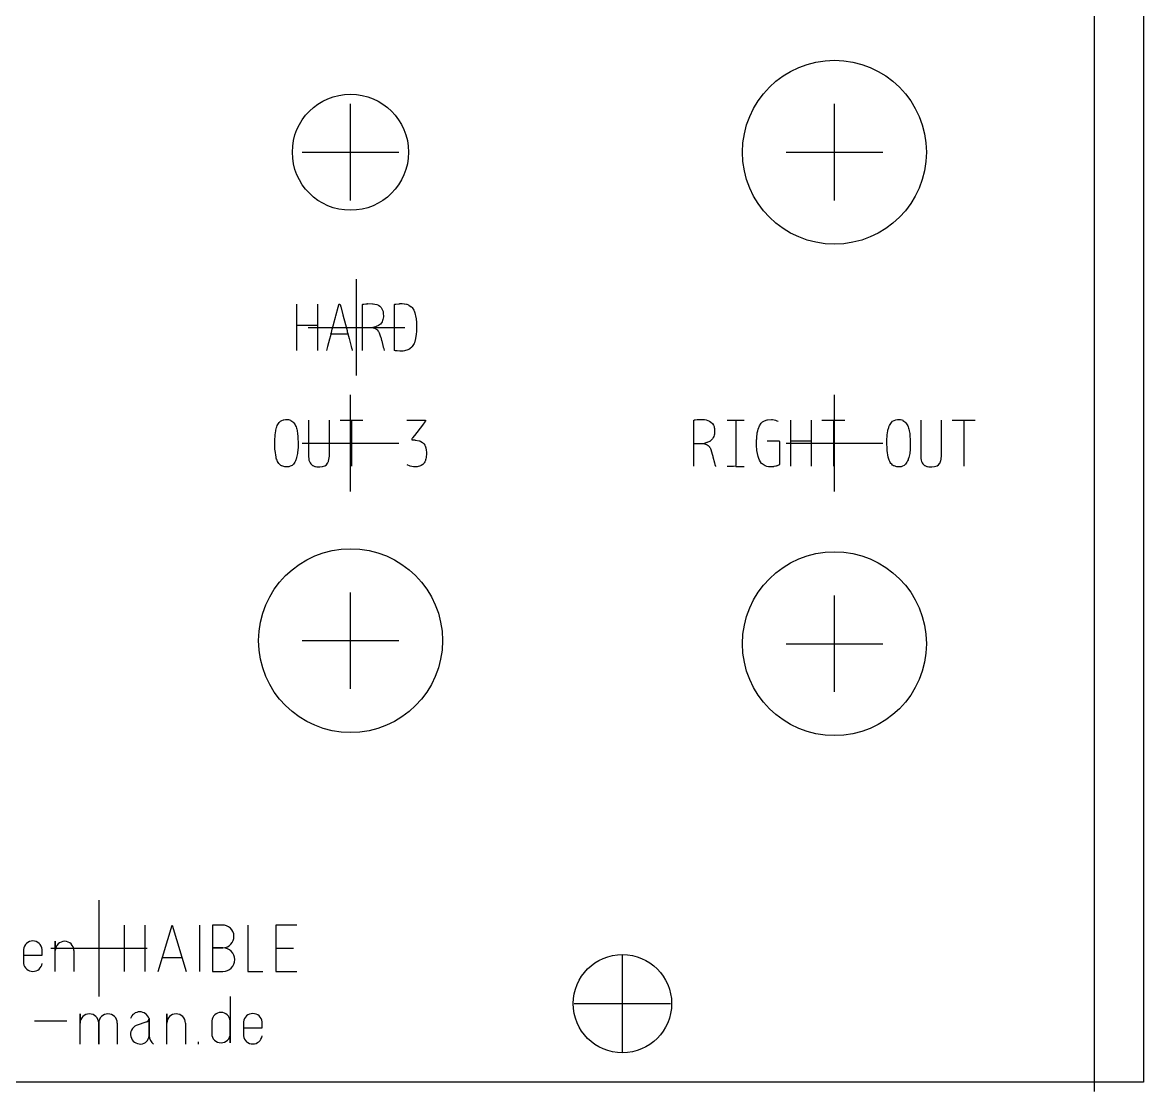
# Model space of a CAD drawing. Header units: inches. Extents: x -0.1 to 4.24, y -0.1 to 8.77.
# Drawn here: x 1.96 to 4.24, y -0.019 to 2.156 of the extents above; entities that cross this region are included whole.
import ezdxf

# ---------------------------------------------------------------- set-up
doc = ezdxf.new("R2010")
doc.units = ezdxf.units.IN
doc.header["$MEASUREMENT"] = 0
for name, color, linetype in [('Bezugspunkte', 1, 'CONTINUOUS'), ('Gravur', 7, 'CONTINUOUS'), ('Kontur', 7, 'CONTINUOUS')]:
    doc.layers.add(name, color=color, linetype=linetype)

msp = doc.modelspace()

# ---------------------------------------------------------------- linework, layer by layer
at = {"layer": 'Bezugspunkte', "color": 1, "linetype": 'CONTINUOUS'}
for p, q in [((2.62681, 1.79382), (2.62681, 1.99004)), ((3.61126, 1.79382), (3.61126, 1.99004)), ((2.5287, 1.89193), (2.72492, 1.89193)), ((3.51315, 1.89193), (3.70937, 1.89193)), ((2.63921, 1.4376), (2.63921, 1.63382)), ((2.5411, 1.53571), (2.73732, 1.53571)), ((2.62701, 1.20193), (2.62701, 1.39815)), ((3.61126, 1.20193), (3.61126, 1.39815)), ((2.5289, 1.30004), (2.72512, 1.30004)), ((3.51315, 1.30004), (3.70937, 1.30004)), ((2.62701, 0.80035), (2.62701, 0.99657)), ((3.61126, 0.79406), (3.61126, 0.99028)), ((2.5289, 0.89846), (2.72512, 0.89846)), ((3.51315, 0.89217), (3.70937, 0.89217)), ((2.11551, 0.17457), (2.11551, 0.37079)), ((2.0174, 0.27268), (2.21362, 0.27268)), ((3.18, 0.06189), (3.18, 0.25811)), ((3.08189, 0.16), (3.27811, 0.16))]:
    msp.add_line(p, q, dxfattribs=at)
at = {"layer": 'Gravur', "color": 255, "linetype": 'CONTINUOUS'}
for p, q in [((4.1391, 8.7685), (4.13956, -0.0189)), ((2.51704, 1.5827), (2.51704, 1.48875)), ((2.55945, 1.5827), (2.55945, 1.48875)), ((2.59693, 1.55885), (2.60176, 1.577)), ((2.60176, 1.577), (2.60289, 1.58125)), ((2.60289, 1.58125), (2.60297, 1.58156)), ((2.60297, 1.58156), (2.60298, 1.58163)), ((2.60298, 1.58163), (2.6032, 1.58224)), ((2.60298, 1.58163), (2.60298, 1.58163)), ((2.6032, 1.58224), (2.60332, 1.5824)), ((2.60332, 1.5824), (2.60353, 1.58257)), ((2.60332, 1.5824), (2.60332, 1.5824)), ((2.60353, 1.58257), (2.60381, 1.58267)), ((2.60381, 1.58267), (2.60513, 1.58253)), ((2.60513, 1.58253), (2.60532, 1.5824)), ((2.60532, 1.5824), (2.60532, 1.5824)), ((2.60532, 1.5824), (2.60633, 1.58061)), ((2.60633, 1.58061), (2.60651, 1.57984)), ((2.60651, 1.57984), (2.60651, 1.57984)), ((2.60651, 1.57984), (2.60671, 1.57884)), ((2.60671, 1.57884), (2.60691, 1.57793)), ((2.60691, 1.57793), (2.61141, 1.56097)), ((2.65141, 1.58081), (2.65147, 1.58206)), ((2.65142, 1.58068), (2.65141, 1.58081)), ((2.65141, 1.58081), (2.65141, 1.58081)), ((2.65147, 1.57952), (2.65142, 1.58068)), ((2.65147, 1.58206), (2.65153, 1.58228)), ((2.65147, 1.57356), (2.65147, 1.57952)), ((2.65147, 1.55381), (2.65147, 1.57356)), ((2.65153, 1.58228), (2.65155, 1.58236)), ((2.65155, 1.58236), (2.65159, 1.58242)), ((2.65159, 1.58242), (2.65211, 1.58282)), ((2.65159, 1.58242), (2.65159, 1.58242)), ((2.65211, 1.58282), (2.6529, 1.58302)), ((2.6529, 1.58302), (2.65358, 1.5831)), ((2.6529, 1.58302), (2.6529, 1.58302)), ((2.65358, 1.5831), (2.65412, 1.58315)), ((2.65412, 1.58315), (2.65833, 1.58363)), ((2.65833, 1.58363), (2.65871, 1.58366)), ((2.65871, 1.58366), (2.66009, 1.58376)), ((2.65871, 1.58366), (2.65871, 1.58366)), ((2.66009, 1.58376), (2.66055, 1.5838)), ((2.66055, 1.5838), (2.66138, 1.58385)), ((2.66055, 1.5838), (2.66055, 1.5838)), ((2.66138, 1.58385), (2.66221, 1.58391)), ((2.66221, 1.58391), (2.67167, 1.58385)), ((2.67167, 1.58385), (2.67305, 1.5837)), ((2.67305, 1.5837), (2.67305, 1.5837)), ((2.67305, 1.5837), (2.67671, 1.58308)), ((2.67671, 1.58308), (2.68024, 1.58209)), ((2.68024, 1.58209), (2.68354, 1.58067)), ((2.68354, 1.58067), (2.68651, 1.57877)), ((2.68651, 1.57877), (2.68651, 1.57877)), ((2.68651, 1.57877), (2.68943, 1.5759)), ((2.68943, 1.5759), (2.69164, 1.57223)), ((2.71633, 1.58143), (2.71641, 1.58227)), ((2.71633, 1.58134), (2.71633, 1.58143)), ((2.71633, 1.58143), (2.71633, 1.58143)), ((2.71637, 1.58058), (2.71633, 1.58134)), ((2.71637, 1.57647), (2.71637, 1.58058)), ((2.71637, 1.56203), (2.71637, 1.57647)), ((2.71641, 1.58227), (2.71646, 1.58241)), ((2.71646, 1.58241), (2.71648, 1.58243)), ((2.71648, 1.58243), (2.71649, 1.58246)), ((2.71649, 1.58246), (2.71704, 1.58286)), ((2.71649, 1.58246), (2.71649, 1.58246)), ((2.71704, 1.58286), (2.71787, 1.58305)), ((2.71787, 1.58305), (2.71858, 1.58312)), ((2.71787, 1.58305), (2.71787, 1.58305)), ((2.71858, 1.58312), (2.71915, 1.58318)), ((2.71915, 1.58318), (2.72597, 1.58383)), ((2.72597, 1.58383), (2.72637, 1.58387)), ((2.72637, 1.58387), (2.7268, 1.58392)), ((2.72637, 1.58387), (2.72637, 1.58387)), ((2.7268, 1.58392), (2.72723, 1.58397)), ((2.72723, 1.58397), (2.73176, 1.58415)), ((2.73176, 1.58415), (2.73219, 1.58414)), ((2.73219, 1.58414), (2.73219, 1.58414)), ((2.73219, 1.58414), (2.73627, 1.58376)), ((2.73627, 1.58376), (2.73704, 1.58364)), ((2.73704, 1.58364), (2.74077, 1.58281)), ((2.74077, 1.58281), (2.74118, 1.58269)), ((2.74118, 1.58269), (2.74118, 1.58269)), ((2.74118, 1.58269), (2.74482, 1.58134)), ((2.74482, 1.58134), (2.74552, 1.58101)), ((2.74552, 1.58101), (2.75032, 1.57772)), ((2.75032, 1.57772), (2.75091, 1.57716)), ((2.75091, 1.57716), (2.75147, 1.57657)), ((2.75147, 1.57657), (2.75202, 1.57597)), ((2.75202, 1.57597), (2.75202, 1.57597)), ((2.75202, 1.57597), (2.75541, 1.57099)), ((2.59311, 1.54443), (2.59632, 1.55644)), ((2.59632, 1.55644), (2.59693, 1.55885)), ((2.61141, 1.56097), (2.61982, 1.52917)), ((2.65147, 1.48875), (2.65147, 1.55381)), ((2.69164, 1.57223), (2.69264, 1.56943)), ((2.6929, 1.55188), (2.69215, 1.54943)), ((2.69264, 1.56943), (2.69273, 1.56911)), ((2.69273, 1.56911), (2.69273, 1.56911)), ((2.69273, 1.56911), (2.69308, 1.56761)), ((2.69342, 1.5544), (2.6929, 1.55188)), ((2.69308, 1.56761), (2.69318, 1.56711)), ((2.69318, 1.56711), (2.69318, 1.56711)), ((2.69318, 1.56711), (2.69337, 1.56596)), ((2.69337, 1.56596), (2.69352, 1.56481)), ((2.69372, 1.55697), (2.69342, 1.5544)), ((2.69352, 1.56481), (2.69378, 1.55796)), ((2.69378, 1.55796), (2.69372, 1.55697)), ((2.69372, 1.55697), (2.69372, 1.55697)), ((2.71637, 1.51101), (2.71637, 1.56203)), ((2.75541, 1.57099), (2.75631, 1.56916)), ((2.75631, 1.56916), (2.7571, 1.56728)), ((2.7571, 1.56728), (2.7578, 1.56534)), ((2.7578, 1.56534), (2.76006, 1.55598)), ((2.76006, 1.55598), (2.76027, 1.55463)), ((2.76027, 1.55463), (2.76027, 1.55463)), ((2.76027, 1.55463), (2.76114, 1.54451)), ((2.51718, 1.5403), (2.55932, 1.5403)), ((2.58801, 1.52532), (2.58984, 1.53221)), ((2.58984, 1.53221), (2.59278, 1.54321)), ((2.59278, 1.54321), (2.59311, 1.54443)), ((2.59311, 1.54443), (2.59311, 1.54443)), ((2.61982, 1.52917), (2.62039, 1.52664)), ((2.65161, 1.535), (2.67266, 1.53513)), ((2.67798, 1.5369), (2.67249, 1.53513)), ((2.67249, 1.53513), (2.67326, 1.53481)), ((2.67326, 1.53481), (2.67356, 1.53469)), ((2.67356, 1.53469), (2.67548, 1.53388)), ((2.67548, 1.53388), (2.6759, 1.5337)), ((2.6759, 1.5337), (2.6759, 1.5337)), ((2.6759, 1.5337), (2.67873, 1.53239)), ((2.67896, 1.53721), (2.67798, 1.5369)), ((2.67873, 1.53239), (2.67904, 1.53222)), ((2.68358, 1.53924), (2.67896, 1.53721)), ((2.67904, 1.53222), (2.68065, 1.53101)), ((2.68065, 1.53101), (2.68096, 1.53074)), ((2.68096, 1.53074), (2.68096, 1.53074)), ((2.68096, 1.53074), (2.68316, 1.52825)), ((2.68316, 1.52825), (2.6838, 1.52733)), ((2.68403, 1.5395), (2.68358, 1.53924)), ((2.68358, 1.53924), (2.68358, 1.53924)), ((2.68778, 1.54242), (2.68403, 1.5395)), ((2.68965, 1.54464), (2.68778, 1.54242)), ((2.69113, 1.5471), (2.68965, 1.54464)), ((2.69215, 1.54943), (2.69113, 1.5471)), ((2.69113, 1.5471), (2.69113, 1.5471)), ((2.76112, 1.52798), (2.76109, 1.52737)), ((2.76129, 1.53341), (2.76112, 1.52798)), ((2.76114, 1.54451), (2.76124, 1.54112)), ((2.76124, 1.54112), (2.76124, 1.54112)), ((2.76124, 1.54112), (2.76128, 1.53726)), ((2.76128, 1.53726), (2.76129, 1.53341)), ((2.58447, 1.51194), (2.58046, 1.4967)), ((2.58616, 1.5183), (2.58447, 1.51194)), ((2.58714, 1.52176), (2.58616, 1.5183)), ((2.58716, 1.52174), (2.58801, 1.52532)), ((2.58949, 1.52175), (2.58716, 1.52174)), ((2.59532, 1.52175), (2.58949, 1.52175)), ((2.61361, 1.52175), (2.59532, 1.52175)), ((2.6214, 1.52185), (2.61361, 1.52175)), ((2.62039, 1.52664), (2.62045, 1.52636)), ((2.62045, 1.52636), (2.62045, 1.52636)), ((2.62045, 1.52636), (2.62117, 1.52296)), ((2.62117, 1.52296), (2.62135, 1.5223)), ((2.62135, 1.5223), (2.62409, 1.513)), ((2.62409, 1.513), (2.62843, 1.49657)), ((2.6838, 1.52733), (2.6838, 1.52733)), ((2.6838, 1.52733), (2.68455, 1.52608)), ((2.68455, 1.52608), (2.68523, 1.52479)), ((2.68523, 1.52479), (2.68825, 1.51626)), ((2.68825, 1.51626), (2.68846, 1.51545)), ((2.68846, 1.51545), (2.68846, 1.51545)), ((2.68846, 1.51545), (2.69, 1.50919)), ((2.69, 1.50919), (2.69032, 1.50796)), ((2.69032, 1.50796), (2.69363, 1.49551)), ((2.71637, 1.49498), (2.71637, 1.51101)), ((2.75926, 1.5127), (2.75677, 1.50427)), ((2.75943, 1.51352), (2.75926, 1.5127)), ((2.75926, 1.5127), (2.75926, 1.5127)), ((2.76052, 1.52095), (2.75943, 1.51352)), ((2.76063, 1.52202), (2.76052, 1.52095)), ((2.76109, 1.52737), (2.76063, 1.52202)), ((2.76109, 1.52737), (2.76109, 1.52737)), ((2.58046, 1.4967), (2.57836, 1.48862)), ((2.62843, 1.49657), (2.62925, 1.49327)), ((2.62925, 1.49327), (2.62934, 1.4929)), ((2.62934, 1.4929), (2.62934, 1.4929)), ((2.62934, 1.4929), (2.63033, 1.48931)), ((2.63033, 1.48931), (2.63057, 1.48862)), ((2.69363, 1.49551), (2.69447, 1.4926)), ((2.69447, 1.4926), (2.69457, 1.49228)), ((2.69457, 1.49228), (2.69457, 1.49228)), ((2.69457, 1.49228), (2.69536, 1.48912)), ((2.69536, 1.48912), (2.69547, 1.48848)), ((2.71633, 1.48991), (2.71637, 1.49062)), ((2.71633, 1.48982), (2.71633, 1.48991)), ((2.71633, 1.48991), (2.71633, 1.48991)), ((2.71652, 1.48894), (2.71633, 1.48982)), ((2.71637, 1.49074), (2.71637, 1.49498)), ((2.71637, 1.49062), (2.71637, 1.49074)), ((2.71672, 1.48873), (2.71652, 1.48894)), ((2.71868, 1.48817), (2.71672, 1.48873)), ((2.71893, 1.48814), (2.71868, 1.48817)), ((2.71868, 1.48817), (2.71868, 1.48817)), ((2.72074, 1.48797), (2.71893, 1.48814)), ((2.72177, 1.48783), (2.72074, 1.48797)), ((2.72702, 1.48735), (2.72177, 1.48783)), ((2.72761, 1.48732), (2.72702, 1.48735)), ((2.72702, 1.48735), (2.72702, 1.48735)), ((2.73399, 1.48745), (2.72761, 1.48732)), ((2.73649, 1.48778), (2.73399, 1.48745)), ((2.7389, 1.48828), (2.73649, 1.48778)), ((2.7412, 1.48897), (2.7389, 1.48828)), ((2.74339, 1.48983), (2.7412, 1.48897)), ((2.74547, 1.49088), (2.74339, 1.48983)), ((2.74743, 1.49211), (2.74547, 1.49088)), ((2.7485, 1.49289), (2.74743, 1.49211)), ((2.74743, 1.49211), (2.74743, 1.49211)), ((2.75145, 1.49561), (2.7485, 1.49289)), ((2.75234, 1.49664), (2.75145, 1.49561)), ((2.75608, 1.50266), (2.75234, 1.49664)), ((2.75677, 1.50427), (2.75608, 1.50266)), ((2.48457, 1.34469), (2.48754, 1.34652)), ((2.48754, 1.34652), (2.49084, 1.34764)), ((2.49084, 1.34764), (2.49121, 1.34772)), ((2.49121, 1.34772), (2.49454, 1.34822)), ((2.49121, 1.34772), (2.49121, 1.34772)), ((2.49454, 1.34822), (2.49523, 1.3483)), ((2.49523, 1.3483), (2.49768, 1.34838)), ((2.49768, 1.34838), (2.49791, 1.34837)), ((2.49791, 1.34837), (2.49791, 1.34837)), ((2.49791, 1.34837), (2.50011, 1.34812)), ((2.50011, 1.34812), (2.50053, 1.34804)), ((2.50053, 1.34804), (2.50294, 1.34747)), ((2.50294, 1.34747), (2.50315, 1.3474)), ((2.50315, 1.3474), (2.50315, 1.3474)), ((2.50315, 1.3474), (2.50517, 1.34664)), ((2.50517, 1.34664), (2.50556, 1.34645)), ((2.50556, 1.34645), (2.5095, 1.34374)), ((2.54157, 1.34703), (2.54157, 1.28316)), ((2.58398, 1.29403), (2.58398, 1.34703)), ((2.60567, 1.34703), (2.65218, 1.34703)), ((2.62899, 1.3469), (2.62899, 1.25308)), ((2.74143, 1.34703), (2.77071, 1.34703)), ((2.77071, 1.34703), (2.7776, 1.34703)), ((2.7776, 1.34703), (2.77848, 1.34707)), ((2.77848, 1.34707), (2.77859, 1.34707)), ((2.77859, 1.34707), (2.77859, 1.34707)), ((2.77859, 1.34707), (2.77954, 1.34687)), ((2.77968, 1.34546), (2.77927, 1.3446)), ((2.77954, 1.34687), (2.77967, 1.34676)), ((2.77967, 1.34676), (2.77967, 1.34676)), ((2.77967, 1.34676), (2.77974, 1.34664)), ((2.77981, 1.34634), (2.77968, 1.34546)), ((2.77974, 1.34664), (2.77979, 1.34649)), ((2.77979, 1.34649), (2.7798, 1.34642)), ((2.7798, 1.34642), (2.77981, 1.34634)), ((2.77981, 1.34634), (2.77981, 1.34634)), ((3.32503, 1.34514), (3.32509, 1.34639)), ((3.32509, 1.34639), (3.32515, 1.34662)), ((3.32515, 1.34662), (3.32518, 1.34669)), ((3.32518, 1.34669), (3.32521, 1.34675)), ((3.32521, 1.34675), (3.32574, 1.34715)), ((3.32521, 1.34675), (3.32521, 1.34675)), ((3.32574, 1.34715), (3.32652, 1.34735)), ((3.32652, 1.34735), (3.3272, 1.34743)), ((3.32652, 1.34735), (3.32652, 1.34735)), ((3.3272, 1.34743), (3.32775, 1.34748)), ((3.32775, 1.34748), (3.33195, 1.34796)), ((3.33195, 1.34796), (3.33233, 1.34799)), ((3.33233, 1.34799), (3.33371, 1.3481)), ((3.33233, 1.34799), (3.33233, 1.34799)), ((3.33371, 1.3481), (3.33417, 1.34813)), ((3.33417, 1.34813), (3.335, 1.34818)), ((3.33417, 1.34813), (3.33417, 1.34813)), ((3.335, 1.34818), (3.33583, 1.34824)), ((3.33583, 1.34824), (3.34529, 1.34819)), ((3.34529, 1.34819), (3.34668, 1.34804)), ((3.34668, 1.34804), (3.34668, 1.34804)), ((3.34668, 1.34804), (3.35033, 1.34741)), ((3.35033, 1.34741), (3.35386, 1.34642)), ((3.35386, 1.34642), (3.35716, 1.345)), ((3.39317, 1.34703), (3.42776, 1.34703)), ((3.41053, 1.3469), (3.41053, 1.2768)), ((3.46518, 1.34347), (3.4688, 1.34579)), ((3.4688, 1.34579), (3.4745, 1.34768)), ((3.4745, 1.34768), (3.47515, 1.3478)), ((3.47515, 1.3478), (3.48287, 1.34826)), ((3.47515, 1.3478), (3.47515, 1.3478)), ((3.48287, 1.34826), (3.48444, 1.34822)), ((3.48444, 1.34822), (3.48473, 1.34821)), ((3.48473, 1.34821), (3.48503, 1.34819)), ((3.48503, 1.34819), (3.48503, 1.34819)), ((3.48503, 1.34819), (3.48837, 1.34769)), ((3.48837, 1.34769), (3.49164, 1.34674)), ((3.49164, 1.34674), (3.49164, 1.34674)), ((3.49164, 1.34674), (3.4943, 1.34573)), ((3.4943, 1.34573), (3.49689, 1.34465)), ((3.52177, 1.34703), (3.52177, 1.25308)), ((3.56417, 1.34703), (3.56417, 1.25308)), ((3.58587, 1.34703), (3.63238, 1.34703)), ((3.60919, 1.3469), (3.60919, 1.25308)), ((3.72965, 1.34469), (3.73262, 1.34652)), ((3.73262, 1.34652), (3.73592, 1.34764)), ((3.73592, 1.34764), (3.73629, 1.34772)), ((3.73629, 1.34772), (3.73962, 1.34822)), ((3.73629, 1.34772), (3.73629, 1.34772)), ((3.73962, 1.34822), (3.74031, 1.3483)), ((3.74031, 1.3483), (3.74276, 1.34838)), ((3.74276, 1.34838), (3.74299, 1.34837)), ((3.74299, 1.34837), (3.74299, 1.34837)), ((3.74299, 1.34837), (3.74519, 1.34812)), ((3.74519, 1.34812), (3.74561, 1.34804)), ((3.74561, 1.34804), (3.74802, 1.34747)), ((3.74802, 1.34747), (3.74823, 1.3474)), ((3.74823, 1.3474), (3.74823, 1.3474)), ((3.74823, 1.3474), (3.75025, 1.34664)), ((3.75025, 1.34664), (3.75064, 1.34645)), ((3.75064, 1.34645), (3.75458, 1.34374)), ((3.78665, 1.34703), (3.78665, 1.28316)), ((3.82906, 1.29403), (3.82906, 1.34703)), ((3.85075, 1.34703), (3.89726, 1.34703)), ((3.87407, 1.3469), (3.87407, 1.25308)), ((2.47354, 1.31687), (2.47473, 1.32489)), ((2.47473, 1.32489), (2.47507, 1.32649)), ((2.47507, 1.32649), (2.47666, 1.3323)), ((2.47666, 1.3323), (2.47706, 1.33346)), ((2.47706, 1.33346), (2.47803, 1.33588)), ((2.47706, 1.33346), (2.47706, 1.33346)), ((2.47803, 1.33588), (2.47918, 1.3382)), ((2.47918, 1.3382), (2.48052, 1.34038)), ((2.48052, 1.34038), (2.4821, 1.34238)), ((2.4821, 1.34238), (2.48457, 1.34469)), ((2.4821, 1.34238), (2.4821, 1.34238)), ((2.5095, 1.34374), (2.51017, 1.3431)), ((2.51017, 1.3431), (2.51081, 1.34242)), ((2.51081, 1.34242), (2.51141, 1.34172)), ((2.51141, 1.34172), (2.51141, 1.34172)), ((2.51141, 1.34172), (2.51285, 1.33974)), ((2.51285, 1.33974), (2.51409, 1.33762)), ((2.51409, 1.33762), (2.51515, 1.33538)), ((2.51515, 1.33538), (2.51607, 1.33306)), ((2.51607, 1.33306), (2.51607, 1.33306)), ((2.51607, 1.33306), (2.5168, 1.33091)), ((2.5168, 1.33091), (2.51745, 1.32875)), ((2.51745, 1.32875), (2.51815, 1.32603)), ((2.51815, 1.32603), (2.51835, 1.32512)), ((2.51835, 1.32512), (2.51835, 1.32512)), ((2.51835, 1.32512), (2.51929, 1.31945)), ((2.77335, 1.33683), (2.75733, 1.31603)), ((2.77835, 1.34332), (2.77335, 1.33683)), ((2.77881, 1.34392), (2.77835, 1.34332)), ((2.77927, 1.3446), (2.77881, 1.34392)), ((2.77927, 1.3446), (2.77927, 1.3446)), ((3.32504, 1.34501), (3.32503, 1.34514)), ((3.32503, 1.34514), (3.32503, 1.34514)), ((3.3251, 1.34385), (3.32504, 1.34501)), ((3.3251, 1.33789), (3.3251, 1.34385)), ((3.3251, 1.31815), (3.3251, 1.33789)), ((3.35716, 1.345), (3.36013, 1.3431)), ((3.36013, 1.3431), (3.36013, 1.3431)), ((3.36013, 1.3431), (3.36305, 1.34023)), ((3.36305, 1.34023), (3.36526, 1.33656)), ((3.36526, 1.33656), (3.36627, 1.33376)), ((3.36627, 1.33376), (3.36635, 1.33344)), ((3.36635, 1.33344), (3.36635, 1.33344)), ((3.36635, 1.33344), (3.3667, 1.33194)), ((3.3667, 1.33194), (3.3668, 1.33144)), ((3.3668, 1.33144), (3.3668, 1.33144)), ((3.3668, 1.33144), (3.36699, 1.33029)), ((3.36699, 1.33029), (3.36714, 1.32914)), ((3.36714, 1.32914), (3.3674, 1.32229)), ((3.45438, 1.32108), (3.45509, 1.32487)), ((3.45509, 1.32487), (3.45607, 1.32861)), ((3.45607, 1.32861), (3.4563, 1.32934)), ((3.4563, 1.32934), (3.45654, 1.33006)), ((3.45654, 1.33006), (3.45889, 1.3356)), ((3.45654, 1.33006), (3.45654, 1.33006)), ((3.45889, 1.3356), (3.46218, 1.34054)), ((3.46218, 1.34054), (3.46518, 1.34347)), ((3.46218, 1.34054), (3.46218, 1.34054)), ((3.71862, 1.31687), (3.71981, 1.32489)), ((3.71981, 1.32489), (3.72015, 1.32649)), ((3.72015, 1.32649), (3.72174, 1.3323)), ((3.72174, 1.3323), (3.72214, 1.33346)), ((3.72214, 1.33346), (3.72311, 1.33588)), ((3.72214, 1.33346), (3.72214, 1.33346)), ((3.72311, 1.33588), (3.72426, 1.3382)), ((3.72426, 1.3382), (3.7256, 1.34038)), ((3.7256, 1.34038), (3.72717, 1.34238)), ((3.72717, 1.34238), (3.72965, 1.34469)), ((3.72717, 1.34238), (3.72717, 1.34238)), ((3.75458, 1.34374), (3.75525, 1.3431)), ((3.75525, 1.3431), (3.75589, 1.34242)), ((3.75589, 1.34242), (3.75649, 1.34172)), ((3.75649, 1.34172), (3.75649, 1.34172)), ((3.75649, 1.34172), (3.75793, 1.33974)), ((3.75793, 1.33974), (3.75917, 1.33762)), ((3.75917, 1.33762), (3.76023, 1.33538)), ((3.76023, 1.33538), (3.76115, 1.33306)), ((3.76115, 1.33306), (3.76115, 1.33306)), ((3.76115, 1.33306), (3.76188, 1.33091)), ((3.76188, 1.33091), (3.76253, 1.32875)), ((3.76253, 1.32875), (3.76323, 1.32603)), ((3.76323, 1.32603), (3.76343, 1.32512)), ((3.76343, 1.32512), (3.76343, 1.32512)), ((3.76343, 1.32512), (3.76437, 1.31945)), ((2.4727, 1.30305), (2.47283, 1.30635)), ((2.47322, 1.28657), (2.4727, 1.30305)), ((2.47283, 1.30635), (2.47346, 1.31599)), ((2.47346, 1.31599), (2.47354, 1.31687)), ((2.47354, 1.31687), (2.47354, 1.31687)), ((2.51929, 1.31945), (2.51983, 1.31372)), ((2.51983, 1.31372), (2.51983, 1.31372)), ((2.51983, 1.31372), (2.52011, 1.3083)), ((2.52011, 1.3083), (2.52028, 1.30291)), ((2.52028, 1.30291), (2.52019, 1.2894)), ((2.75165, 1.3079), (2.7516, 1.30741)), ((2.7516, 1.30741), (2.75174, 1.30694)), ((2.75177, 1.30837), (2.75165, 1.3079)), ((2.75174, 1.30694), (2.75179, 1.30688)), ((2.75191, 1.30872), (2.75177, 1.30837)), ((2.75177, 1.30837), (2.75177, 1.30837)), ((2.75179, 1.30688), (2.75179, 1.30688)), ((2.75179, 1.30688), (2.75238, 1.30664)), ((2.75247, 1.30969), (2.75191, 1.30872)), ((2.75238, 1.30664), (2.75262, 1.30662)), ((2.75256, 1.30982), (2.75247, 1.30969)), ((2.75247, 1.30969), (2.75247, 1.30969)), ((2.75324, 1.31072), (2.75256, 1.30982)), ((2.75262, 1.30662), (2.75262, 1.30662)), ((2.75262, 1.30662), (2.75293, 1.30661)), ((2.75293, 1.30661), (2.75322, 1.30662)), ((2.75322, 1.30662), (2.75526, 1.30664)), ((2.75733, 1.31603), (2.75324, 1.31072)), ((2.75526, 1.30664), (2.75548, 1.30664)), ((2.75548, 1.30664), (2.75548, 1.30664)), ((2.75548, 1.30664), (2.75802, 1.30657)), ((2.75802, 1.30657), (2.75852, 1.30652)), ((2.75852, 1.30652), (2.76727, 1.3048)), ((2.76727, 1.3048), (2.76817, 1.30447)), ((2.76817, 1.30447), (2.76905, 1.30411)), ((2.76905, 1.30411), (2.76992, 1.30372)), ((2.76992, 1.30372), (2.76992, 1.30372)), ((2.76992, 1.30372), (2.77362, 1.30134)), ((2.77362, 1.30134), (2.77474, 1.30032)), ((2.77474, 1.30032), (2.7758, 1.29916)), ((3.3251, 1.25308), (3.3251, 1.31815)), ((3.3516, 1.30123), (3.34611, 1.29946)), ((3.35258, 1.30154), (3.3516, 1.30123)), ((3.35721, 1.30357), (3.35258, 1.30154)), ((3.35766, 1.30383), (3.35721, 1.30357)), ((3.35721, 1.30357), (3.35721, 1.30357)), ((3.3614, 1.30675), (3.35766, 1.30383)), ((3.36327, 1.30897), (3.3614, 1.30675)), ((3.36476, 1.31143), (3.36327, 1.30897)), ((3.36577, 1.31376), (3.36476, 1.31143)), ((3.36476, 1.31143), (3.36476, 1.31143)), ((3.36652, 1.31621), (3.36577, 1.31376)), ((3.36704, 1.31873), (3.36652, 1.31621)), ((3.36734, 1.3213), (3.36704, 1.31873)), ((3.3674, 1.32229), (3.36734, 1.3213)), ((3.36734, 1.3213), (3.36734, 1.3213)), ((3.45282, 1.29715), (3.45303, 1.30682)), ((3.45303, 1.30682), (3.45315, 1.30874)), ((3.45315, 1.30874), (3.45341, 1.31235)), ((3.45341, 1.31235), (3.45347, 1.31307)), ((3.45347, 1.31307), (3.45409, 1.31909)), ((3.45347, 1.31307), (3.45347, 1.31307)), ((3.45409, 1.31909), (3.45438, 1.32108)), ((3.45438, 1.32108), (3.45438, 1.32108)), ((3.47463, 1.30463), (3.49305, 1.30463)), ((3.49305, 1.30463), (3.49756, 1.30463)), ((3.49756, 1.30463), (3.49819, 1.30466)), ((3.49819, 1.30466), (3.49827, 1.30466)), ((3.49827, 1.30466), (3.49827, 1.30466)), ((3.49827, 1.30466), (3.49899, 1.30452)), ((3.49899, 1.30452), (3.49909, 1.30444)), ((3.49909, 1.30444), (3.49909, 1.30444)), ((3.49909, 1.30444), (3.49911, 1.30442)), ((3.49911, 1.30442), (3.49913, 1.3044)), ((3.49913, 1.3044), (3.49931, 1.30367)), ((3.49931, 1.30359), (3.49928, 1.303)), ((3.49928, 1.303), (3.49928, 1.30291)), ((3.49928, 1.30291), (3.49928, 1.29906)), ((3.49931, 1.30367), (3.49931, 1.30359)), ((3.49931, 1.30359), (3.49931, 1.30359)), ((3.5219, 1.30463), (3.56404, 1.30463)), ((3.71778, 1.30305), (3.7179, 1.30635)), ((3.71829, 1.28657), (3.71778, 1.30305)), ((3.7179, 1.30635), (3.71854, 1.31599)), ((3.71854, 1.31599), (3.71862, 1.31687)), ((3.71862, 1.31687), (3.71862, 1.31687)), ((3.76437, 1.31945), (3.76491, 1.31372)), ((3.76491, 1.31372), (3.76491, 1.31372)), ((3.76491, 1.31372), (3.76519, 1.3083)), ((3.76519, 1.3083), (3.76536, 1.30291)), ((3.76536, 1.30291), (3.76527, 1.2894)), ((2.47336, 1.28507), (2.47322, 1.28657)), ((2.47322, 1.28657), (2.47322, 1.28657)), ((2.47551, 1.27163), (2.47336, 1.28507)), ((2.51917, 1.27937), (2.51868, 1.27658)), ((2.5201, 1.28788), (2.51917, 1.27937)), ((2.52019, 1.2894), (2.5201, 1.28788)), ((2.5201, 1.28788), (2.5201, 1.28788)), ((2.54157, 1.28316), (2.54157, 1.27364)), ((2.58399, 1.29191), (2.58398, 1.29403)), ((2.58422, 1.28104), (2.58399, 1.29191)), ((2.5841, 1.27517), (2.58422, 1.27957)), ((2.58422, 1.27957), (2.58422, 1.28104)), ((2.58422, 1.28104), (2.58422, 1.28104)), ((2.7758, 1.29916), (2.7768, 1.29787)), ((2.7768, 1.29787), (2.77812, 1.29573)), ((2.77812, 1.29573), (2.77849, 1.29499)), ((2.77849, 1.29499), (2.77849, 1.29499)), ((2.77849, 1.29499), (2.78014, 1.29046)), ((2.78014, 1.29046), (2.781, 1.28567)), ((2.78119, 1.27773), (2.78076, 1.27216)), ((2.781, 1.28567), (2.781, 1.28567)), ((2.781, 1.28567), (2.78125, 1.28167)), ((2.78125, 1.28167), (2.78119, 1.27773)), ((3.32523, 1.29933), (3.34628, 1.29946)), ((3.34611, 1.29946), (3.34688, 1.29915)), ((3.34688, 1.29915), (3.34718, 1.29902)), ((3.34718, 1.29902), (3.3491, 1.29821)), ((3.3491, 1.29821), (3.34952, 1.29803)), ((3.34952, 1.29803), (3.34952, 1.29803)), ((3.34952, 1.29803), (3.35235, 1.29673)), ((3.35235, 1.29673), (3.35266, 1.29655)), ((3.35266, 1.29655), (3.35428, 1.29534)), ((3.35428, 1.29534), (3.35458, 1.29507)), ((3.35458, 1.29507), (3.35458, 1.29507)), ((3.35458, 1.29507), (3.35679, 1.29258)), ((3.35679, 1.29258), (3.35742, 1.29166)), ((3.35742, 1.29166), (3.35742, 1.29166)), ((3.35742, 1.29166), (3.35817, 1.29041)), ((3.35817, 1.29041), (3.35885, 1.28912)), ((3.35885, 1.28912), (3.36187, 1.28059)), ((3.36187, 1.28059), (3.36208, 1.27978)), ((3.36208, 1.27978), (3.36208, 1.27978)), ((3.36208, 1.27978), (3.36362, 1.27352)), ((3.45284, 1.29613), (3.45282, 1.29715)), ((3.45282, 1.29715), (3.45282, 1.29715)), ((3.45365, 1.28502), (3.45284, 1.29613)), ((3.45458, 1.27897), (3.45365, 1.28502)), ((3.456, 1.27275), (3.45458, 1.27897)), ((3.49928, 1.29906), (3.49928, 1.28396)), ((3.49928, 1.28396), (3.49928, 1.26434)), ((3.71844, 1.28507), (3.71829, 1.28657)), ((3.71829, 1.28657), (3.71829, 1.28657)), ((3.72059, 1.27163), (3.71844, 1.28507)), ((3.76425, 1.27937), (3.76376, 1.27658)), ((3.76518, 1.28788), (3.76425, 1.27937)), ((3.76527, 1.2894), (3.76518, 1.28788)), ((3.76518, 1.28788), (3.76518, 1.28788)), ((3.78665, 1.28316), (3.78664, 1.27364)), ((3.82907, 1.29191), (3.82906, 1.29403)), ((3.8293, 1.28104), (3.82907, 1.29191)), ((3.82918, 1.27517), (3.8293, 1.27957)), ((3.8293, 1.27957), (3.8293, 1.28104)), ((3.8293, 1.28104), (3.8293, 1.28104)), ((2.47601, 1.26961), (2.47551, 1.27163)), ((2.47663, 1.26761), (2.47601, 1.26961)), ((2.4775, 1.2653), (2.47663, 1.26761)), ((2.47663, 1.26761), (2.47663, 1.26761)), ((2.47854, 1.26308), (2.4775, 1.2653)), ((2.47975, 1.26098), (2.47854, 1.26308)), ((2.48114, 1.25902), (2.47975, 1.26098)), ((2.4827, 1.25723), (2.48114, 1.25902)), ((2.48445, 1.25564), (2.4827, 1.25723)), ((2.48539, 1.25493), (2.48445, 1.25564)), ((2.48445, 1.25564), (2.48445, 1.25564)), ((2.48639, 1.25428), (2.48539, 1.25493)), ((2.48743, 1.25369), (2.48639, 1.25428)), ((2.50794, 1.255), (2.5045, 1.25307)), ((2.51076, 1.25756), (2.50794, 1.255)), ((2.51234, 1.25957), (2.51076, 1.25756)), ((2.51076, 1.25756), (2.51076, 1.25756)), ((2.51371, 1.26176), (2.51234, 1.25957)), ((2.51488, 1.26408), (2.51371, 1.26176)), ((2.51588, 1.2665), (2.51488, 1.26408)), ((2.51616, 1.26726), (2.51588, 1.2665)), ((2.51588, 1.2665), (2.51588, 1.2665)), ((2.51738, 1.2711), (2.51616, 1.26726)), ((2.51808, 1.27382), (2.51738, 1.2711)), ((2.51868, 1.27658), (2.51808, 1.27382)), ((2.54157, 1.27364), (2.54163, 1.27223)), ((2.54163, 1.27223), (2.54163, 1.27223)), ((2.54163, 1.27223), (2.54193, 1.26891)), ((2.54193, 1.26891), (2.54249, 1.26569)), ((2.54249, 1.26569), (2.54341, 1.26261)), ((2.54341, 1.26261), (2.54476, 1.25976)), ((2.54476, 1.25976), (2.54476, 1.25976)), ((2.54476, 1.25976), (2.54595, 1.258)), ((2.54595, 1.258), (2.5474, 1.2564)), ((2.5474, 1.2564), (2.5495, 1.25476)), ((2.5495, 1.25476), (2.54996, 1.25449)), ((2.54996, 1.25449), (2.54996, 1.25449)), ((2.54996, 1.25449), (2.55421, 1.25271)), ((2.56987, 1.25241), (2.5748, 1.25422)), ((2.5748, 1.25422), (2.57783, 1.25635)), ((2.5748, 1.25422), (2.5748, 1.25422)), ((2.57783, 1.25635), (2.58035, 1.25931)), ((2.58035, 1.25931), (2.58094, 1.26033)), ((2.58094, 1.26033), (2.58105, 1.26054)), ((2.58105, 1.26054), (2.5817, 1.26204)), ((2.58105, 1.26054), (2.58105, 1.26054)), ((2.5817, 1.26204), (2.58188, 1.26256)), ((2.58188, 1.26256), (2.58209, 1.26318)), ((2.58188, 1.26256), (2.58188, 1.26256)), ((2.58209, 1.26318), (2.58229, 1.26381)), ((2.58229, 1.26381), (2.58401, 1.27372)), ((2.58401, 1.27372), (2.5841, 1.27517)), ((2.74845, 1.25331), (2.74249, 1.256)), ((2.77086, 1.25447), (2.76962, 1.25382)), ((2.77429, 1.25695), (2.77086, 1.25447)), ((2.77573, 1.25847), (2.77429, 1.25695)), ((2.77693, 1.26015), (2.77573, 1.25847)), ((2.77816, 1.26244), (2.77693, 1.26015)), ((2.77693, 1.26015), (2.77693, 1.26015)), ((2.77912, 1.26486), (2.77816, 1.26244)), ((2.7793, 1.26539), (2.77912, 1.26486)), ((2.77912, 1.26486), (2.77912, 1.26486)), ((2.77978, 1.26699), (2.7793, 1.26539)), ((2.77998, 1.26777), (2.77978, 1.26699)), ((2.7807, 1.27166), (2.77998, 1.26777)), ((2.78076, 1.27216), (2.7807, 1.27166)), ((2.7807, 1.27166), (2.7807, 1.27166)), ((3.36362, 1.27352), (3.36394, 1.2723)), ((3.36394, 1.2723), (3.36726, 1.25984)), ((3.36726, 1.25984), (3.3681, 1.25693)), ((3.3681, 1.25693), (3.36819, 1.25661)), ((3.36819, 1.25661), (3.36819, 1.25661)), ((3.36819, 1.25661), (3.36898, 1.25345)), ((3.41053, 1.2548), (3.4103, 1.25318)), ((3.41053, 1.2768), (3.41053, 1.25918)), ((3.41053, 1.25918), (3.41053, 1.2548)), ((3.45725, 1.26891), (3.456, 1.27275)), ((3.456, 1.27275), (3.456, 1.27275)), ((3.45883, 1.26523), (3.45725, 1.26891)), ((3.46079, 1.26181), (3.45883, 1.26523)), ((3.46319, 1.25876), (3.46079, 1.26181)), ((3.46416, 1.25777), (3.46319, 1.25876)), ((3.46319, 1.25876), (3.46319, 1.25876)), ((3.46999, 1.25386), (3.46416, 1.25777)), ((3.49716, 1.25528), (3.49453, 1.25417)), ((3.49756, 1.25545), (3.49716, 1.25528)), ((3.49798, 1.25563), (3.49756, 1.25545)), ((3.49847, 1.25591), (3.49798, 1.25563)), ((3.49798, 1.25563), (3.49798, 1.25563)), ((3.49888, 1.25626), (3.49847, 1.25591)), ((3.49894, 1.25632), (3.49888, 1.25626)), ((3.49888, 1.25626), (3.49888, 1.25626)), ((3.49907, 1.25654), (3.49894, 1.25632)), ((3.49917, 1.25674), (3.49907, 1.25654)), ((3.49932, 1.25793), (3.49917, 1.25674)), ((3.49928, 1.26434), (3.49928, 1.25904)), ((3.49928, 1.25904), (3.49931, 1.25804)), ((3.49931, 1.25804), (3.49932, 1.25793)), ((3.49932, 1.25793), (3.49932, 1.25793)), ((3.72109, 1.26961), (3.72059, 1.27163)), ((3.72171, 1.26761), (3.72109, 1.26961)), ((3.72258, 1.2653), (3.72171, 1.26761)), ((3.72171, 1.26761), (3.72171, 1.26761)), ((3.72362, 1.26308), (3.72258, 1.2653)), ((3.72483, 1.26098), (3.72362, 1.26308)), ((3.72622, 1.25902), (3.72483, 1.26098)), ((3.72778, 1.25723), (3.72622, 1.25902)), ((3.72952, 1.25564), (3.72778, 1.25723)), ((3.73047, 1.25493), (3.72952, 1.25564)), ((3.72952, 1.25564), (3.72952, 1.25564)), ((3.73146, 1.25428), (3.73047, 1.25493)), ((3.73251, 1.25369), (3.73146, 1.25428)), ((3.75302, 1.255), (3.74958, 1.25307)), ((3.75584, 1.25756), (3.75302, 1.255)), ((3.75742, 1.25957), (3.75584, 1.25756)), ((3.75584, 1.25756), (3.75584, 1.25756)), ((3.75878, 1.26176), (3.75742, 1.25957)), ((3.75995, 1.26408), (3.75878, 1.26176)), ((3.76095, 1.2665), (3.75995, 1.26408)), ((3.76123, 1.26726), (3.76095, 1.2665)), ((3.76095, 1.2665), (3.76095, 1.2665)), ((3.76246, 1.2711), (3.76123, 1.26726)), ((3.76316, 1.27382), (3.76246, 1.2711)), ((3.76376, 1.27658), (3.76316, 1.27382)), ((3.78664, 1.27364), (3.78671, 1.27223)), ((3.78671, 1.27223), (3.78671, 1.27223)), ((3.78671, 1.27223), (3.78701, 1.26891)), ((3.78701, 1.26891), (3.78757, 1.26569)), ((3.78757, 1.26569), (3.78849, 1.26261)), ((3.78849, 1.26261), (3.78984, 1.25976)), ((3.78984, 1.25976), (3.78984, 1.25976)), ((3.78984, 1.25976), (3.79103, 1.258)), ((3.79103, 1.258), (3.79248, 1.2564)), ((3.79248, 1.2564), (3.79458, 1.25476)), ((3.79458, 1.25476), (3.79503, 1.25449)), ((3.79503, 1.25449), (3.79503, 1.25449)), ((3.79503, 1.25449), (3.79929, 1.25271)), ((3.81495, 1.25241), (3.81988, 1.25422)), ((3.81988, 1.25422), (3.82291, 1.25635)), ((3.81988, 1.25422), (3.81988, 1.25422)), ((3.82291, 1.25635), (3.82543, 1.25931)), ((3.82543, 1.25931), (3.82602, 1.26033)), ((3.82602, 1.26033), (3.82613, 1.26054)), ((3.82613, 1.26054), (3.82678, 1.26204)), ((3.82613, 1.26054), (3.82613, 1.26054)), ((3.82678, 1.26204), (3.82696, 1.26256)), ((3.82696, 1.26256), (3.82717, 1.26318)), ((3.82696, 1.26256), (3.82696, 1.26256)), ((3.82717, 1.26318), (3.82737, 1.26381)), ((3.82737, 1.26381), (3.82909, 1.27372)), ((3.82909, 1.27372), (3.82918, 1.27517)), ((2.49337, 1.2519), (2.48743, 1.25369)), ((2.49383, 1.25184), (2.49337, 1.2519)), ((2.49607, 1.25168), (2.49383, 1.25184)), ((2.49633, 1.25168), (2.49607, 1.25168)), ((2.49607, 1.25168), (2.49607, 1.25168)), ((2.49867, 1.25178), (2.49633, 1.25168)), ((2.49912, 1.25183), (2.49867, 1.25178)), ((2.50136, 1.25216), (2.49912, 1.25183)), ((2.50163, 1.25221), (2.50136, 1.25216)), ((2.50136, 1.25216), (2.50136, 1.25216)), ((2.5045, 1.25307), (2.50163, 1.25221)), ((2.55421, 1.25271), (2.55572, 1.25234)), ((2.55572, 1.25234), (2.55572, 1.25234)), ((2.55572, 1.25234), (2.55813, 1.25195)), ((2.55813, 1.25195), (2.56052, 1.25175)), ((2.56052, 1.25175), (2.56352, 1.2517)), ((2.56352, 1.2517), (2.56453, 1.25173)), ((2.56453, 1.25173), (2.56987, 1.25241)), ((2.56453, 1.25173), (2.56453, 1.25173)), ((2.7551, 1.25181), (2.74845, 1.25331)), ((2.76258, 1.2518), (2.7551, 1.25181)), ((2.7551, 1.25181), (2.7551, 1.25181)), ((2.76962, 1.25382), (2.76258, 1.2518)), ((2.76962, 1.25382), (2.76962, 1.25382)), ((3.36898, 1.25345), (3.36909, 1.25282)), ((3.40589, 1.25295), (3.39317, 1.25295)), ((3.4103, 1.25318), (3.40589, 1.25295)), ((3.41066, 1.25295), (3.42776, 1.25295)), ((3.47344, 1.25264), (3.46999, 1.25386)), ((3.47699, 1.25192), (3.47344, 1.25264)), ((3.47954, 1.2517), (3.47699, 1.25192)), ((3.47699, 1.25192), (3.47699, 1.25192)), ((3.48724, 1.25223), (3.47954, 1.2517)), ((3.48808, 1.25238), (3.48724, 1.25223)), ((3.48724, 1.25223), (3.48724, 1.25223)), ((3.49225, 1.25338), (3.48808, 1.25238)), ((3.4926, 1.25349), (3.49225, 1.25338)), ((3.49429, 1.25407), (3.4926, 1.25349)), ((3.49453, 1.25417), (3.49429, 1.25407)), ((3.49429, 1.25407), (3.49429, 1.25407)), ((3.73845, 1.2519), (3.73251, 1.25369)), ((3.73891, 1.25184), (3.73845, 1.2519)), ((3.74115, 1.25168), (3.73891, 1.25184)), ((3.74141, 1.25168), (3.74115, 1.25168)), ((3.74115, 1.25168), (3.74115, 1.25168)), ((3.74375, 1.25178), (3.74141, 1.25168)), ((3.7442, 1.25183), (3.74375, 1.25178)), ((3.74644, 1.25216), (3.7442, 1.25183)), ((3.74671, 1.25221), (3.74644, 1.25216)), ((3.74644, 1.25216), (3.74644, 1.25216)), ((3.74958, 1.25307), (3.74671, 1.25221)), ((3.79929, 1.25271), (3.8008, 1.25234)), ((3.8008, 1.25234), (3.8008, 1.25234)), ((3.8008, 1.25234), (3.8032, 1.25195)), ((3.8032, 1.25195), (3.8056, 1.25175)), ((3.8056, 1.25175), (3.8086, 1.2517)), ((3.8086, 1.2517), (3.80961, 1.25173)), ((3.80961, 1.25173), (3.81495, 1.25241)), ((3.80961, 1.25173), (3.80961, 1.25173)), ((2.16669, 0.31992), (2.16669, 0.22543)), ((2.20921, 0.22543), (2.20921, 0.31992)), ((2.23598, 0.22543), (2.26433, 0.31992)), ((2.26433, 0.31992), (2.29268, 0.22543)), ((2.31945, 0.31992), (2.31945, 0.22543)), ((2.34622, 0.31992), (2.34622, 0.22543)), ((2.36591, 0.31992), (2.34622, 0.31992)), ((2.41787, 0.31992), (2.41787, 0.22543)), ((2.51787, 0.31992), (2.47535, 0.31992)), ((2.47535, 0.31992), (2.47535, 0.22543)), ((2.02654, 0.22543), (2.02654, 0.28685)), ((2.02654, 0.28685), (2.02654, 0.26795)), ((1.96197, 0.27031), (1.96197, 0.24197)), ((1.96197, 0.2585), (1.99976, 0.2585)), ((1.99976, 0.2585), (1.99976, 0.27031)), ((2.06433, 0.26795), (2.06433, 0.22543)), ((2.16669, 0.27268), (2.20921, 0.27268)), ((2.24543, 0.25378), (2.28323, 0.25378)), ((2.36748, 0.27346), (2.34622, 0.27346)), ((2.34622, 0.27346), (2.36748, 0.27346)), ((2.47535, 0.27268), (2.51079, 0.27268)), ((2.34622, 0.22543), (2.36748, 0.22543)), ((2.41787, 0.22543), (2.44858, 0.22543)), ((2.47535, 0.22543), (2.51787, 0.22543)), ((2.38244, 0.17472), (2.38244, 0.08024)), ((2.07693, 0.07787), (2.07693, 0.13929)), ((2.07693, 0.13929), (2.07693, 0.12039)), ((2.25331, 0.07787), (2.25331, 0.13929)), ((2.25331, 0.13929), (2.25331, 0.12039)), ((1.98402, 0.12512), (2.05016, 0.12512)), ((2.11472, 0.12039), (2.11472, 0.07787)), ((2.11472, 0.07787), (2.11472, 0.12039)), ((2.15252, 0.12039), (2.15252, 0.07787)), ((2.21236, 0.12276), (2.1911, 0.11567)), ((2.21709, 0.09441), (2.21709, 0.12984)), ((2.21709, 0.12984), (2.21709, 0.09441)), ((2.2911, 0.12039), (2.2911, 0.07787)), ((2.34465, 0.12512), (2.34465, 0.09913)), ((2.38244, 0.08024), (2.38244, 0.12512)), ((2.40921, 0.12276), (2.40921, 0.09441)), ((2.44701, 0.11094), (2.44701, 0.12276)), ((2.40921, 0.11094), (2.44701, 0.11094)), ((2.31787, 0.07787), (2.31787, 0.0826))]:
    msp.add_line(p, q, dxfattribs=at)
for centre, radius, start, end in [((2.36669, 0.29669), 0.02324, 271.94149, 451.94148), ((1.98087, 0.26844), 0.01899, 5.67758, 174.32242), ((2.04543, 0.26795), 0.0189, 0, 180), ((2.36748, 0.24945), 0.02402, 270, 450), ((1.98087, 0.24452), 0.01907, 187.69206, 352.30794), ((2.09583, 0.12039), 0.0189, 0, 180), ((2.13362, 0.12039), 0.0189, 0, 180), ((2.19819, 0.12321), 0.02003, 19.35254, 160.64746), ((2.2722, 0.12039), 0.0189, 0, 180), ((2.36354, 0.12324), 0.01899, 5.67758, 174.32242), ((2.42811, 0.12088), 0.01899, 5.67758, 174.32242), ((2.19944, 0.09768), 0.01983, 114.87029, 273.2022), ((2.21071, 0.12898), 0.00644, -75.09851, 7.71838), ((2.19995, 0.09501), 0.01715, 272.0208, 357.9792), ((2.242, 0.09768), 0.02512, 187.47226, 232.0175), ((2.36354, 0.09913), 0.0189, 180, 360), ((2.42811, 0.09696), 0.01907, 187.69206, 352.30794)]:
    msp.add_arc(centre, radius, start, end, dxfattribs=at)
at = {"layer": 'Kontur', "color": 7, "linetype": 'CONTINUOUS'}
for p, q in [((4.24, 8.75), (4.24, 0)), ((4.24, 0), (0, 0))]:
    msp.add_line(p, q, dxfattribs=at)
for centre, radius in [((3.61126, 1.89193), 0.18701), ((2.62681, 1.89193), 0.11811), ((2.62701, 0.89846), 0.18701), ((3.61126, 0.89217), 0.18701), ((3.18, 0.16), 0.1)]:
    msp.add_circle(centre, radius, dxfattribs=at)

doc.saveas('drawing.dxf')
